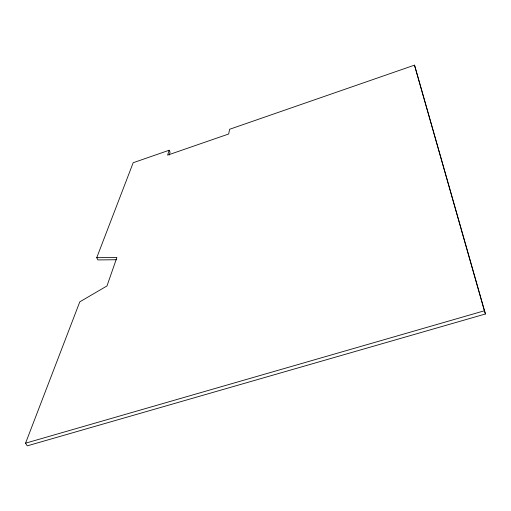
<?xml version="1.0" encoding="UTF-8"?>
<svg xmlns="http://www.w3.org/2000/svg" width="511" height="511" viewBox="0 0 511 511"><rect width="100%" height="100%" fill="white"/><g stroke="black" fill="none" stroke-linecap="round" stroke-linejoin="round"><path stroke-width="0.77" d="M169.192 155.012L170.067 152.214L169.147 150.253L133.186 162.728L96.739 257.697L97.92 259.927L116.527 259.735M169.147 150.253L167.614 155.127L228.692 133.997L229.586 129.283L414.51 65.14L485.45 313.978L27.236 445.86L25.55 443.19L79.793 301.841L106.984 285.949L116.898 257.455L96.739 257.697M25.55 443.19L484.371 310.777L485.45 313.978M414.51 65.14L484.371 310.777"/></g></svg>
